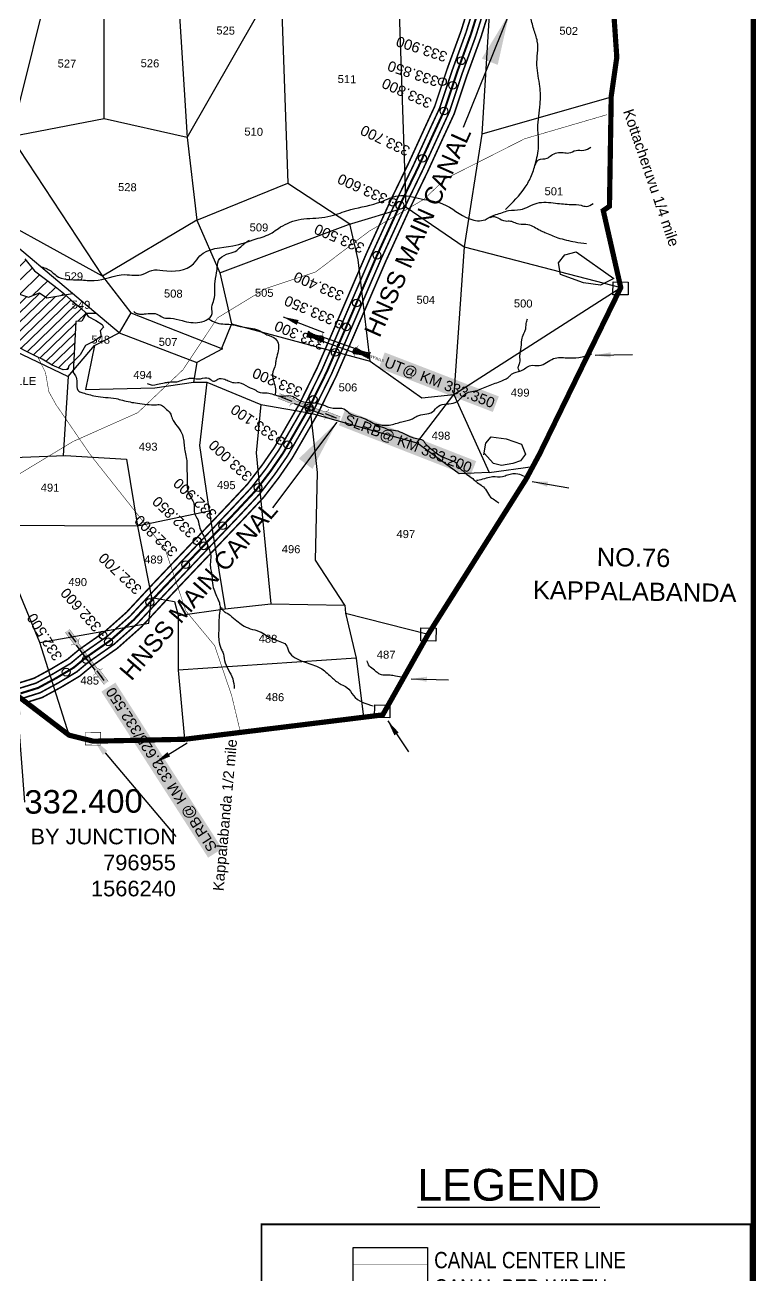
# Model space of a CAD drawing. Header units: feet. Extents: x 793020 to 798207, y 1563925 to 1571484.
# Drawn here: x 796803 to 798207, y 1565204 to 1567607 of the extents above; entities that cross this region are included whole.
import ezdxf
from ezdxf import colors
from ezdxf.entities.mleader import LeaderData, LeaderLine
from ezdxf.enums import TextEntityAlignment as Align
from ezdxf.math import Vec2, Vec3

# ---------------------------------------------------------------- set-up
doc = ezdxf.new("R2010")
doc.units = ezdxf.units.FT
doc.header["$LTSCALE"] = 15
doc.header["$MEASUREMENT"] = 0
doc.header["$PDMODE"] = 32
doc.header["$PDSIZE"] = 15
doc.linetypes.add('ACAD_ISO02W100', pattern=[15, 12, -3])
doc.linetypes.add('HIDDEN2', pattern=[0.1875, 0.125, -0.0625])
for name, color, linetype in [('CANAL1', 7, 'Continuous'), ('CRDS STONES', 7, 'Continuous'), ('CSMark', 72, 'Continuous'), ('HILL', 17, 'Continuous'), ('PLOT', 7, 'Continuous'), ('PLOT NO', 7, 'Continuous'), ('ROADS', 6, 'Continuous'), ('STRUCTURE', 5, 'Continuous'), ('TABLE', 7, 'Continuous'), ('TANKS-STREAM', 4, 'Continuous'), ('TEXT', 1, 'Continuous'), ('text2', 7, 'Continuous'), ('TITLEBLOCK', 7, 'Continuous'), ('VILLAGE STONES', 240, 'Continuous')]:
    doc.layers.add(name, color=color, linetype=linetype)
doc.layers.add('VILLAGE BOUNDRY', color=5, linetype='HIDDEN2', lineweight=100)
doc.styles.add('A', font='arial.ttf')
doc.styles.add('ARIALN', font='ARIALN.TTF')
doc.styles.get("Standard").update_dxf_attribs({"font": 'arial.ttf'})
doc.linetypes.add('DOTS', pattern='A,1e-06,-3,["●",Standard,S=3,R=0,X=-1.25,Y=-1.25],-3', length=6.000001)
doc.dimstyles.get("Standard").update_dxf_attribs({"dimtxt": 0.18, "dimasz": 30, "dimexe": 0.18, "dimexo": 0.0625, "dimgap": 0.09, "dimtad": 0, "dimtih": 1, "dimtoh": 1, "dimdec": 4, "dimzin": 0, "dimdsep": 46, "dimtxsty": 'Standard', "dimcen": 0.09, "dimadec": 0, "dimazin": 0, "dimtfac": 1, "dimtdec": 4, "dimtofl": 0, "dimtmove": 0, "dimatfit": 3, "dimfxl": 1, "dimtolj": 1, "dimtzin": 0, "dimarcsym": 0})

# ---------------------------------------------------------------- blocks, each defined once
blk = doc.blocks.new('SLB')
at = {"layer": 'STRUCTURE'}
h = blk.add_hatch(dxfattribs=at)
h.set_pattern_fill('DOTS', color=6, scale=20, angle=320.3722, style=0)
h.set_pattern_definition([(320.372247934, (-159.4327, -72.9564), (1.2786241598, 0.5641323054), [0, -1.25])])
h.paths.add_polyline_path([(769699.5, 1706871.1), (769699.5, 1706861.1), (769729.1, 1706861.1), (769732.1, 1706863.1), (769792.1, 1706863.1), (769795.1, 1706861.1), (769824.7, 1706861.1), (769824.7, 1706871.1), (769795.1, 1706871.1), (769792.1, 1706869.1), (769732.1, 1706869.1), (769729.1, 1706871.1)])
at = {"layer": 'STRUCTURE', "color": 6, "linetype": 'ACAD_ISO02W100', "ltscale": 0.5, "const_width": 0.5}
for points in [[(769699.5, 1706871.1), (769729.1, 1706871.1)], [(769795.1, 1706871.1), (769824.7, 1706871.1)], [(769699.5, 1706861.1), (769729.1, 1706861.1)], [(769795.1, 1706861.1), (769824.7, 1706861.1)]]:
    blk.add_lwpolyline(points, dxfattribs=at)
at = {"layer": 'STRUCTURE', "color": 6, "const_width": 0.628}
for points in [[(769726.1, 1706877.1), (769726.1, 1706873.1), (769732.1, 1706869.1), (769792.1, 1706869.1), (769798.1, 1706873.1), (769798.1, 1706877.1)], [(769726.1, 1706855.1), (769726.1, 1706859.1), (769732.1, 1706863.1), (769792.1, 1706863.1), (769798.1, 1706859.1), (769798.1, 1706855.1)]]:
    blk.add_lwpolyline(points, dxfattribs=at)
at = {"layer": 'STRUCTURE', "color": 6}
blk.add_lwpolyline([(769732.1, 1706863.1), (769792.1, 1706863.1)], dxfattribs=at)
blk.add_lwpolyline([(769732.1, 1706863.1), (769792.1, 1706863.1)], dxfattribs=at)
at = {"layer": 'STRUCTURE', "color": 0}
blk.add_circle((769762.1, 1706866.1), 1.24, dxfattribs=at)
for points in [[(769703.8, 1706866), (769726.7, 1706866)], [(769818.6, 1706865.8), (769795.7, 1706865.8)]]:
    blk.add_leader(points, dimstyle='Standard', override={"dimasz": 10, "dimgap": 0.09, "dimtad": 0}, dxfattribs=at)
blk = doc.blocks.new('UT')
at = {"layer": 'STRUCTURE'}
h = blk.add_hatch(dxfattribs=at)
h.set_pattern_fill('DASH', color=150, scale=8, angle=-39.6278, style=0)
h.set_pattern_definition([(320.372247933, (-4370.464, -6260.8811), (1.40800153113, 0.132407282), [1, -1])])
h.paths.add_polyline_path([(765163, 1700681.9), (765165.6, 1700680.6), (765167.2, 1700680.3), (765169.1, 1700680), (765172.4, 1700679.6), (765176.4, 1700679.3), (765179.5, 1700679.5), (765183.1, 1700679.9), (765187.7, 1700680.9), (765188.9, 1700681.2), (765193.1, 1700682.2), (765196.1, 1700680.2), (765196.1, 1700672.2), (765193.1, 1700670.2), (765190.5, 1700670.8), (765188.1, 1700671.3), (765185.5, 1700671.8), (765183.6, 1700672.1), (765181, 1700672.5), (765180.3, 1700672.5), (765178.5, 1700672.6), (765176.7, 1700672.6), (765174.6, 1700672.5), (765172.5, 1700672.3), (765170.4, 1700672), (765168.5, 1700671.7), (765166.1, 1700671.2), (765165, 1700670.8), (765163, 1700669.7)])
h.paths.add_polyline_path([(765259.1, 1700682.2), (765256.1, 1700680.2), (765256.1, 1700672.2), (765259.1, 1700670.2), (765261.9, 1700671), (765264.4, 1700671.6), (765266.4, 1700672), (765269.1, 1700672.5), (765272.7, 1700673), (765276.1, 1700673.1), (765278.6, 1700672.9), (765281.2, 1700672.7), (765283.9, 1700672.3), (765286.4, 1700671.9), (765288, 1700671.3), (765289.2, 1700670.6), (765289.1, 1700682.7), (765287.6, 1700681.8), (765285.7, 1700681.2), (765283, 1700680.7), (765281.2, 1700680.4), (765276.7, 1700679.9), (765272.7, 1700679.9), (765268.7, 1700680.3), (765264.8, 1700681), (765261.2, 1700681.7)])
at = {"layer": 'STRUCTURE', "color": 150, "const_width": 0.628}
for points in [[(765190.1, 1700688.2), (765190.1, 1700684.2), (765196.1, 1700680.2), (765256.1, 1700680.2), (765262.1, 1700684.2), (765262.1, 1700688.2)], [(765190.1, 1700664.2), (765190.1, 1700668.2), (765196.1, 1700672.2), (765256.1, 1700672.2), (765262.1, 1700668.2), (765262.1, 1700664.2)]]:
    blk.add_lwpolyline(points, dxfattribs=at)
at = {"layer": 'STRUCTURE', "color": 150}
for points in [[(765196.1, 1700680.2), (765256.1, 1700680.2)], [(765196.1, 1700672.2), (765256.1, 1700672.2)], [(765196.1, 1700672.2), (765256.1, 1700672.2)]]:
    blk.add_lwpolyline(points, dxfattribs=at)
at = {"layer": 'STRUCTURE', "color": 0}
blk.add_circle((765226.1, 1700676.2), 1.89, dxfattribs=at)
at = {"layer": 'STRUCTURE', "color": 150}
for points in [[(765163, 1700681.9), (765164.4, 1700681.1), (765167.9, 1700680.2), (765171.2, 1700679.8), (765176.1, 1700679.4), (765184.7, 1700680.3), (765193.1, 1700682.2)], [(765163, 1700669.7), (765164.3, 1700670.6), (765167.8, 1700671.6), (765171.2, 1700672.1), (765176, 1700672.6), (765184.7, 1700672), (765193.1, 1700670.2)], [(765289.1, 1700682.7), (765287.8, 1700681.9), (765284.3, 1700680.9), (765280.9, 1700680.4), (765276.1, 1700679.8), (765267.4, 1700680.5), (765259.1, 1700682.2)], [(765289.2, 1700670.6), (765287.8, 1700671.4), (765284.2, 1700672.3), (765280.9, 1700672.7), (765276.1, 1700673.1), (765267.4, 1700672.2), (765259.1, 1700670.2)]]:
    blk.add_spline(points, degree=3, dxfattribs=at)
at = {"layer": 'STRUCTURE', "color": 0}
blk.add_text('STREAM', height=5, dxfattribs=at).set_placement((765148.2, 1700675.8), align=Align.MIDDLE_CENTER)
for points in [[(765190.9, 1700676), (765164.2, 1700675.8)], [(765289.3, 1700676.7), (765265.4, 1700676.4)]]:
    blk.add_leader(points, dimstyle='Standard', override={"dimasz": 10, "dimgap": 0.09, "dimtad": 0}, dxfattribs=at)

msp = doc.modelspace()

# ---------------------------------------------------------------- hatches: boundary and pattern name
at = {"layer": 'TANKS-STREAM', "lineweight": -2}
h = msp.add_hatch(dxfattribs=at)
h.set_pattern_fill('ANSI31,_O', color=256, scale=153.813824, angle=-0.9035)
h.set_pattern_definition([(44.0964586, (-45432.974, -26759.16), (-13.37927261, 13.808046), [])])
h.paths.add_polyline_path([(795643, 1568038.9), (795621.6, 1568044.3), (795609.2, 1568043.3), (795592.8, 1568039.6), (795577, 1568044.3), (795555.6, 1568047.5), (795543.2, 1568044.5), (795519.7, 1568048), (795509.2, 1568046), (795492.9, 1568042.9), (795475.2, 1568044.8), (795458.6, 1568044), (795433.3, 1568042.8), (795421.6, 1568038.6), (795407.6, 1568037.8), (795401.9, 1568043.1), (795392.7, 1568051.7), (795382.2, 1568051.8), (795335.9, 1568052.5), (795317.8, 1568036.7), (795288.6, 1568011.1), (795232, 1567995.2), (795179.5, 1568005.1), (795145, 1568015), (795113.7, 1568018.7), (795113.3, 1568015), (795127.5, 1568014.6), (795131.6, 1567972.4), (795138.3, 1567971), (795137.2, 1567860.1), (795086.6, 1567858.1), (795082.7, 1567850.6), (795062.8, 1567835.6), (795017.1, 1567812.6), (794988.8, 1567783.5), (794951.9, 1567752.4), (794918.8, 1567744.2), (794866, 1567742.3), (794859.1, 1567742), (794876.9, 1567722.4), (794895.3, 1567695.5), (794913.3, 1567659.6), (794913.3, 1567634.5), (794908.1, 1567616.7), (794910.2, 1567600.7), (794920.5, 1567587.8), (794918, 1567570.1), (794909, 1567560.7), (794891.3, 1567557.9), (794882.2, 1567556.5), (794868.3, 1567538.7), (794869.6, 1567463.1), (794865.5, 1567445.2), (794827.4, 1567414.9), (794815.4, 1567406.4), (794787.1, 1567386.2), (794765.1, 1567380.2), (794754.1, 1567368.3), (794749.6, 1567346.6), (794753.1, 1567315), (794748.8, 1567274.2), (794756.4, 1567239.5), (794757.1, 1567202.3), (794751, 1567144.2), (794839.8, 1567198.3), (794823.1, 1567280.1), (794864.1, 1567299.5), (794868, 1567314.1), (794930.9, 1567326.2), (794913.3, 1567341.4), (794924.5, 1567359.9), (794902.6, 1567391.3), (794904, 1567416.5), (794914.7, 1567417.5), (794934.4, 1567450.4), (794954, 1567473.1), (794973.9, 1567531), (794980.8, 1567528.6), (794992.5, 1567727), (795018.2, 1567723.7), (795067.5, 1567768.8), (795088.2, 1567756.6), (795050.4, 1567501.1), (794996.4, 1567441.8), (795054.1, 1567422), (795038.3, 1567398.6), (795053.8, 1567390.5), (795052.7, 1567366.2), (795004.8, 1567344.7), (794974.7, 1567319.3), (795022.4, 1567299.5), (795018.9, 1567263.5), (795017.3, 1567219.1), (794983.8, 1567180.7), (794914.2, 1567226.2), (794864.3, 1567181.3), (794844.9, 1567178.1), (794903.7, 1567151), (794915.2, 1567157.1), (794925.8, 1567161.5), (794937.9, 1567163.3), (794952.5, 1567162.5), (794960.1, 1567170.7), (794990.5, 1567174.5), (795048, 1567226.6), (795053.8, 1567241.6), (795061.4, 1567250.4), (795070.6, 1567262.1), (795076.7, 1567270.9), (795089, 1567275.7), (795101.6, 1567280.7), (795115.1, 1567278.5), (795138.5, 1567274.6), (795153.2, 1567252.2), (795168.9, 1567147.3), (795185.2, 1567034.6), (795216.1, 1566988.3), (795233.8, 1566902.9), (795257.2, 1566874.2), (795264.5, 1566830.7), (795261.6, 1566791.2), (795274.7, 1566723.2), (795280.6, 1566683), (795291.9, 1566660.2), (795307.5, 1566636.9), (795318.4, 1566599.3), (795333.2, 1566565.2), (795349.6, 1566520.3), (795357.5, 1566483.6), (795374.4, 1566472.3), (795396.2, 1566472.8), (795425.7, 1566465.1), (795449, 1566455.6), (795505.8, 1566446.4), (795528.1, 1566425.3), (795535.2, 1566407.2), (795692.5, 1566368.4), (795722.8, 1566373), (795730.3, 1566392.1), (795730.5, 1566404.9), (795731, 1566440.9), (795732.2, 1566448), (795744.6, 1566457.3), (795755.7, 1566469.4), (795757.7, 1566476.2), (795761.5, 1566492), (795760.6, 1566503.1), (795759.5, 1566518.1), (795765.4, 1566546.6), (795759.8, 1566576.7), (795742.7, 1566632.3), (795727, 1566659), (795709.7, 1566686.3), (795707.1, 1566701.2), (795693.3, 1566751.7), (795679.5, 1566777.9), (795679.2, 1566807), (795688.9, 1566824.2), (795687, 1566850.6), (795687.5, 1566864.3), (795694.3, 1566880.9), (795700.7, 1566889.5), (795726.9, 1566898.5), (795747.1, 1566887.1), (795788.3, 1566873.9), (795817.3, 1566867.1), (795842, 1566865.9), (795866.7, 1566872.1), (795907.2, 1566889.3), (795934.9, 1566900.9), (795967.6, 1566914.6), (796012.6, 1566946.8), (796036.4, 1566966.6), (796066.7, 1566990.8), (796109.2, 1567024.9), (796116.3, 1567031.5), (796122.2, 1567037.4), (796133.7, 1567047.4), (796144.2, 1567055.7), (796147.1, 1567065.4), (796161.3, 1567071.7), (796182.2, 1567069.2), (796201.8, 1567082.2), (796198.1, 1567091.5), (796201.5, 1567106.2), (796204.7, 1567114.8), (796207.7, 1567126.2), (796211.2, 1567132.8), (796217.7, 1567147.1), (796218.9, 1567166.1), (796220.5, 1567189.5), (796222.1, 1567212.4), (796219.6, 1567227.3), (796224.6, 1567239.2), (796233.9, 1567259.4), (796250.5, 1567264.8), (796263, 1567265.3), (796277.2, 1567257.4), (796294.3, 1567256.9), (796309.3, 1567250.3), (796321.3, 1567234.3), (796343.1, 1567223.8), (796357.9, 1567209.8), (796369.1, 1567190.5), (796387.5, 1567175.9), (796416.8, 1567144.7), (796428.2, 1567139.5), (796465.1, 1567104.8), (796468.8, 1567130.9), (796469.1, 1567209.5), (796573.5, 1567220.4), (796661.4, 1567183), (796663.3, 1567138.1), (796675.5, 1567147.7), (796711.7, 1567137.2), (796748.5, 1567104.5), (796810, 1567084.1), (796830.8, 1567092.4), (796845, 1567082.3), (796880.4, 1567088.3), (796876.9, 1567091.4), (796860.9, 1567104.5), (796821.6, 1567134.3), (796802.7, 1567157.5), (796774.9, 1567181), (796759.7, 1567191.8), (796734.2, 1567166), (796655.5, 1567206.9), (796566.3, 1567299.6), (796597.6, 1567320), (796642.4, 1567332.3), (796639.2, 1567336.8), (796634.9, 1567354.5), (796630.5, 1567389.3), (796627.7, 1567406.4), (796618.8, 1567423.9), (796618.5, 1567450.6), (796620.1, 1567464.8), (796615.3, 1567486.7), (796606.6, 1567498.4), (796590.4, 1567511.7), (796570, 1567528.3), (796557.4, 1567536.6), (796547.7, 1567546.3), (796547, 1567556.7), (796545.5, 1567581.3), (796546.9, 1567596.3), (796550, 1567607.5), (796553.8, 1567632.6), (796561.6, 1567648.4), (796565.1, 1567656.9), (796576.4, 1567665.6), (796585.9, 1567674.5), (796592.8, 1567686.7), (796597.3, 1567693.4), (796609.2, 1567700.4), (796629.5, 1567715.3), (796632.4, 1567724.2), (796630.4, 1567736.5), (796623, 1567743.4), (796597, 1567759.2), (796583.5, 1567763.5), (796573.4, 1567769.4), (796563.7, 1567774.8), (796552.1, 1567784.1), (796537.7, 1567788.9), (796499.9, 1567801.6), (796473.9, 1567808.9), (796469.1, 1567813.2), (796461, 1567821.2), (796447.5, 1567829.6), (796438.2, 1567833.1), (796428.5, 1567841.9), (796411.5, 1567864), (796411.2, 1567876.7), (796417.3, 1567892.6), (796429.9, 1567916.3), (796446.1, 1567935.1), (796475.6, 1567952.9), (796510.8, 1567965), (796541.7, 1567994.5), (796568.6, 1568019.3), (796599.1, 1568038.4), (796630.3, 1568054.4), (796660.7, 1568079.9), (796689.1, 1568098.8), (796729.6, 1568107.8), (796764.7, 1568106.6), (796808.8, 1568073.6), (796835, 1568054.1), (796883.1, 1568028.6), (796896.9, 1568027), (796915.6, 1568035.8), (796931.3, 1568054.1), (796922.7, 1568072.5), (796912.1, 1568087.6), (796883.8, 1568128.8), (796871.1, 1568140.4), (796860.8, 1568160.5), (796841.2, 1568181.4), (796827.3, 1568201.2), (796818.3, 1568214.1), (796808.9, 1568232.5), (796798.5, 1568240.3), (796773.8, 1568269.3), (796761, 1568285.6), (796750.6, 1568294.9), (796730.1, 1568313.3), (796721.4, 1568323.8), (796715.5, 1568330.2), (796709.2, 1568333.3), (796664.7, 1568244.4), (796597.5, 1568244.8), (796566, 1568167), (796460.5, 1568148.5), (796346.5, 1568111.1), (796348.6, 1568172.8), (796385.7, 1568223.2), (796457.2, 1568277.3), (796568.4, 1568280.3), (796595.4, 1568362.7), (796569.4, 1568354.8), (796545.5, 1568354.2), (796535.3, 1568349.2), (796508, 1568348.5), (796476.5, 1568336.2), (796457.3, 1568340.5), (796439.9, 1568335.8), (796405.7, 1568326.6), (796380.4, 1568303.5), (796334, 1568261), (796303, 1568223.9), (796277.3, 1568196.2), (796245.4, 1568192.4), (796212.1, 1568192.7), (796205.6, 1568189.2), (796188, 1568162.6), (796174.2, 1568150.8), (796156.7, 1568145.6), (796128.5, 1568132.1), (796116.4, 1568122), (796088.7, 1568111.1), (796067.3, 1568091), (795986.5, 1568042.4), (795938.6, 1568031.6), (795905.5, 1568034.2), (795850.3, 1568049.9), (795815.1, 1568067), (795790.9, 1568079.5), (795776.6, 1568064.6), (795757.7, 1568061.8), (795734.5, 1568058.3), (795711.7, 1568048.9), (795667.1, 1568049.8)])
h.paths.add_polyline_path([(795304.6, 1567373.3), (795312, 1567257.5), (795259, 1567255.2), (795238.3, 1567371.1)], flags=16)
h = msp.add_hatch(dxfattribs=at)
h.set_pattern_fill('ANSI31', color=256, scale=102.542549, angle=-0.9035)
h.set_pattern_definition([(44.0964586, (-45432.974, -26759.16), (-8.919515075, 9.20536399), [])])
h.paths.add_polyline_path([(796737.6, 1567014.6), (796749, 1567004.5), (796770.9, 1566997.4), (796828, 1566968.6), (796836, 1566964.4), (796855.7, 1566953.2), (796876.4, 1566944.4), (796885.3, 1566944.6), (796887.2, 1566951.8), (796897.1, 1566961.2), (796901, 1567037.3), (796912.2, 1567037.8), (796920.9, 1567052.6), (796919.1, 1567055.3), (796905.7, 1567066.8), (796891.9, 1567077.8), (796880.4, 1567088.3), (796845, 1567082.3), (796830.8, 1567092.4), (796810, 1567084.1), (796748.5, 1567104.5), (796711.7, 1567137.2), (796675.5, 1567147.7), (796679, 1567130.1), (796691.1, 1567119.8), (796687.9, 1567110.9), (796692.8, 1567098.5), (796666.2, 1567049.6), (796669.9, 1567047), (796682.2, 1567044.7), (796693.7, 1567037.8), (796703.7, 1567028.8), (796721, 1567019.3)])

# ---------------------------------------------------------------- linework, layer by layer
at = {"layer": 'CANAL1', "color": 1, "const_width": 3}
for points in [[(796789.1, 1566341.3), (796820.6, 1566351.2), (796852.8, 1566368.7), (796885.2, 1566388), (796907.7, 1566406.7), (796955.8, 1566440.3), (796998.3, 1566478.1), (797048, 1566531.5), (797120.6, 1566608), (797195.8, 1566687.1), (797230.6, 1566724.4), (797258.7, 1566761), (797282.4, 1566795.3), (797330.7, 1566879.4), (797364.6, 1566948.4), (797387.3, 1567000.9), (797459.7, 1567169.2), (797507.1, 1567273.1), (797540.2, 1567341.6), (797570.4, 1567407.7), (797590.3, 1567450.8), (797614.4, 1567523.2), (797641, 1567596), (797668.4, 1567684.2)], [(796800.1, 1566302.8), (796836.3, 1566314.2), (796872.6, 1566334), (796908.3, 1566355.3), (796932, 1566374.9), (796980.6, 1566408.8), (797026.3, 1566449.4), (797077.2, 1566504.1), (797149.6, 1566580.4), (797225, 1566659.7), (797261.2, 1566698.5), (797291.1, 1566737.4), (797316.3, 1566774), (797366.1, 1566860.6), (797400.9, 1566931.6), (797424.1, 1566985), (797496.3, 1567153), (797543.3, 1567256.1), (797576.4, 1567324.6), (797606.7, 1567391), (797627.5, 1567436), (797652.2, 1567510.1), (797678.9, 1567583.2), (797706.8, 1567673.1)]]:
    msp.add_lwpolyline(points, dxfattribs=at)
at = {"layer": 'CANAL1', "color": 5, "const_width": 3}
for points in [[(796791.9, 1566331.7), (796824.6, 1566341.9), (796857.8, 1566360), (796891, 1566379.8), (796913.8, 1566398.8), (796962, 1566432.4), (797005.3, 1566470.9), (797055.3, 1566524.6), (797127.9, 1566601.1), (797203.1, 1566680.2), (797238.3, 1566717.9), (797266.8, 1566755.1), (797290.8, 1566790), (797339.6, 1566874.7), (797373.7, 1566944.2), (797396.5, 1566996.9), (797468.8, 1567165.1), (797516.2, 1567268.8), (797549.3, 1567337.3), (797579.5, 1567403.6), (797599.6, 1567447.1), (797623.9, 1567520), (797650.4, 1567592.8), (797678, 1567681.4)], [(796797.4, 1566312.4), (796832.4, 1566323.4), (796867.7, 1566342.6), (796902.6, 1566363.5), (796925.9, 1566382.9), (796974.4, 1566416.7), (797019.3, 1566456.6), (797069.9, 1566510.9), (797142.4, 1566587.3), (797217.7, 1566666.5), (797253.5, 1566705), (797283, 1566743.3), (797307.8, 1566779.3), (797357.2, 1566865.3), (797391.8, 1566935.8), (797414.9, 1566989), (797487.1, 1567157), (797534.3, 1567260.3), (797567.4, 1567328.8), (797597.7, 1567395.2), (797618.2, 1567439.7), (797642.8, 1567513.4), (797669.4, 1567586.4), (797697.2, 1567675.9)]]:
    msp.add_lwpolyline(points, dxfattribs=at)
at = {"layer": 'CANAL1', "color": 1, "linetype": 'HIDDEN2', "ltscale": 5, "const_width": 4}
msp.add_lwpolyline([(796794.6, 1566322.1), (796828.5, 1566332.7), (796862.7, 1566351.3), (796896.8, 1566371.7), (796902.5, 1566376.4), (796919.8, 1566390.8), (796968.2, 1566424.6), (797012.3, 1566463.7), (797062.6, 1566517.8), (797135.1, 1566594.2), (797210.4, 1566673.4), (797245.9, 1566711.5), (797274.9, 1566749.2), (797299.3, 1566784.6), (797348.4, 1566870), (797349.1, 1566871.5), (797382.8, 1566940), (797405.7, 1566992.9), (797425, 1567037.8), (797478, 1567161.1), (797525.2, 1567264.6), (797558.3, 1567333.1), (797588.6, 1567399.4), (797608.9, 1567443.4), (797633.3, 1567516.7), (797659.9, 1567589.6), (797687.6, 1567678.7)], dxfattribs=at)
at = {"layer": 'CANAL1', "color": 1, "linetype": 'HIDDEN2', "ltscale": 100, "const_width": 0.7, "elevation": -1.4}
msp.add_lwpolyline([(797433.5, 1565223.3), (797576.3, 1565223.3)], dxfattribs=at)
at = {"layer": 'CSMark', "color": 5, "const_width": 3.5, "elevation": -1.4}
msp.add_lwpolyline([(797257.5, 1565301.4), (798196.7, 1565301.4), (798196.7, 1563932.4), (797256.3, 1563932.5)], close=True, dxfattribs=at)
at = {"layer": 'CSMark', "color": 3}
for p in [(797641.2, 1567538.3), (797624.8, 1567491), (797608.1, 1567441.7), (797566.7, 1567350.7), (797523.4, 1567260.5), (797479.5, 1567164.4), (797439.9, 1567072.6), (797420.2, 1567026.7), (797399.2, 1566977.8), (797356.8, 1566887.2), (797349.1, 1566871.5), (797308.1, 1566799.9), (797250.9, 1566717.9), (797183, 1566644.5), (797146.3, 1566605.9), (797111.9, 1566569.7), (797043, 1566497.2), (796963.5, 1566421.3), (796882.3, 1566363)]:
    msp.add_point(p, dxfattribs=at)
at = {"layer": 'HILL', "lineweight": -2, "elevation": -2.1}
for points in [[(797934.2, 1567119.9), (797908.9, 1567106.9), (797876.2, 1567111.1), (797832, 1567127.1), (797827.9, 1567149.8), (797839.9, 1567165.4), (797861.8, 1567170.7), (797934.2, 1567119.9)], [(797684.8, 1566780.7), (797688.6, 1566803.2), (797698.6, 1566815.4), (797727.5, 1566811.5), (797757.1, 1566801.5), (797764.9, 1566781.8), (797754.9, 1566768.9), (797740.6, 1566763.9), (797718.6, 1566760.2), (797703.3, 1566763.9), (797685.3, 1566784.1)]]:
    msp.add_lwpolyline(points, dxfattribs=at)
at = {"layer": 'PLOT', "lineweight": -2}
for points in [[(797708.2, 1567846.1), (797680.7, 1567396.9), (797647, 1567180.7)], [(797535.3, 1567257), (797515.9, 1567819.4)], [(796859.9, 1567730), (796776.2, 1567391.8), (796671.1, 1567463.3)], [(797114.8, 1567390.7), (797293.8, 1567705), (797308.3, 1567303.2)], [(797096.6, 1567676.4), (797114.8, 1567390.7), (796955.6, 1567426.4), (796776.2, 1567391.8)], [(796955.6, 1567426.4), (796955.6, 1567684.5)], [(797929.3, 1567468.1), (797680.7, 1567396.9)], [(796776.2, 1567391.8), (796952.2, 1567124.4), (796670.3, 1567279)], [(797114.8, 1567390.7), (797133, 1567232), (796952.2, 1567124.4)], [(797133, 1567232), (797308.3, 1567303.2), (797427.2, 1567224.6)], [(796648.5, 1567044.8), (796886.2, 1566931.1), (796937, 1566991.1), (796983.9, 1567015), (796670.3, 1567279)], [(797177.3, 1567130.4), (797424.5, 1567223.8), (797535.3, 1567257), (797647, 1567180.7), (797947.6, 1567102.3)], [(797133, 1567232), (797177.3, 1567130.4), (797199.6, 1567032.4), (797180.9, 1566985)], [(796463.2, 1567091.5), (796468.8, 1567130.9), (796469.1, 1567209.5), (796573.5, 1567220.4), (796661.4, 1567183), (796663.3, 1567138.1), (796675.5, 1567147.7), (796711.7, 1567137.2), (796748.5, 1567104.5), (796810, 1567084.1), (796830.8, 1567092.4), (796845, 1567082.3), (796894.2, 1567090.6)], [(797466.2, 1566960.8), (797443.3, 1567155.7), (797427.2, 1567224.6)], [(797647, 1567180.7), (797626.8, 1566896.8)], [(796952.2, 1567124.4), (797006.7, 1567053.7), (796983.9, 1567015)], [(796983.9, 1567015), (797133.5, 1566958.3), (797127, 1566920.1), (797152.5, 1566920.4), (797256.5, 1566877.2), (797352.1, 1566860.7), (797556, 1566803.7), (797626.8, 1566896.8), (797947.6, 1567102.3)], [(796939.4, 1567052.5), (796920.9, 1567052.6), (796912.2, 1567037.8), (796901, 1567037.3), (796896, 1566938.7)], [(797006.7, 1567053.7), (797182.8, 1566984.2), (797133.5, 1566958.3)], [(797199.6, 1567032.4), (797466.2, 1566960.8), (797565.7, 1566890.4), (797626.8, 1566896.8), (797695.1, 1566746.5), (797778.6, 1566758.1)], [(796937, 1566991.1), (796919.2, 1566906.2), (797052.3, 1566909.4), (797127, 1566920.1)], [(796886.2, 1566931.1), (796876.7, 1566779.7)], [(797152.5, 1566920.4), (797138.1, 1566798.6), (797157.1, 1566672.4), (797187.4, 1566484.7)], [(797256.5, 1566877.2), (797247.2, 1566784.5), (797275.3, 1566494.5)], [(796664.7, 1566770.9), (796880.1, 1566779.5), (796998, 1566772.1), (797019.2, 1566643.5), (797046.1, 1566506.5), (797090.6, 1566498.6), (797097.5, 1566472), (797187.4, 1566484.7), (797275.3, 1566494.5), (797417.4, 1566492), (797361.1, 1566578), (797364.8, 1566746.6), (797352.1, 1566860.7)], [(797695.1, 1566746.5), (797636.9, 1566743.9), (797556, 1566803.7)], [(797157.1, 1566672.4), (797019.2, 1566643.5), (796738.1, 1566644.8), (796691.4, 1566648.8), (796664.7, 1566770.9)], [(796887.9, 1566241.8), (796831.5, 1566420), (796738.1, 1566644.8)], [(796831.5, 1566420), (797041.4, 1566457.3), (797046.1, 1566506.5)], [(797417.4, 1566492), (797419.1, 1566476.1), (797439.6, 1566390), (797453.6, 1566276.3)], [(797097.5, 1566472), (797097.3, 1566366.5), (797109.8, 1566233.9)], [(797419.1, 1566476.1), (797577.8, 1566436)], [(797439.6, 1566390), (797097.3, 1566366.5)]]:
    msp.add_lwpolyline(points, dxfattribs=at)
at = {"layer": 'PLOT', "lineweight": -2, "elevation": -2.1}
msp.add_lwpolyline([(797156.1, 1567041.8), (797155.4, 1567042.2)], dxfattribs=at)
at = {"layer": 'PLOT NO', "elevation": -1.4}
msp.add_lwpolyline([(797433.5, 1565256.8), (797576.3, 1565256.8), (797576.3, 1565189.8), (797433.5, 1565189.8)], close=True, dxfattribs=at)
at = {"layer": 'ROADS', "linetype": 'DOTS', "lineweight": -2, "ltscale": 0.15, "const_width": 1, "elevation": -2.1}
msp.add_lwpolyline([(796792.2, 1566743.9), (796895.2, 1566806.2), (797019.8, 1566861.7), (797106.7, 1566944.3), (797172.9, 1567044), (797265.9, 1567100.6), (797361.3, 1567132.1), (797464.2, 1567210.6), (797531.6, 1567249.8), (797569.3, 1567271.8), (797610.7, 1567311.2), (797763.2, 1567388.4), (797901.9, 1567429), (797921.1, 1567434.6)], dxfattribs=at)
at = {"layer": 'ROADS', "linetype": 'DOTS', "lineweight": -2, "ltscale": 0.15, "const_width": 1}
msp.add_lwpolyline([(797217.1, 1566247.1), (797200.2, 1566317.9), (797167.5, 1566413.9), (797112, 1566481), (797087.5, 1566554.5), (797072.7, 1566598.9), (797008.1, 1566680.5), (796929.3, 1566780.1), (796862.8, 1566877.2), (796849, 1566902.1), (796842.6, 1566938.9), (796828, 1566968.6)], dxfattribs=at)
at = {"layer": 'TANKS-STREAM', "lineweight": -2, "elevation": -2.1}
msp.add_lwpolyline([(796802.7, 1567157.5), (796821.6, 1567134.3), (796860.9, 1567104.5), (796876.9, 1567091.4), (796891.9, 1567077.8), (796905.7, 1567066.8), (796919.1, 1567055.3), (796924.7, 1567046.8), (796939.1, 1567038.9), (796951.6, 1567031.2), (796954.3, 1567026), (796947.9, 1567019.3), (796949.2, 1567011.8), (796948.6, 1567008.5), (796936.3, 1566999.2), (796919.3, 1566990.7), (796908.9, 1566973), (796898.8, 1566962.8), (796887.2, 1566951.8), (796885.3, 1566944.6), (796876.4, 1566944.4), (796855.7, 1566953.2), (796836, 1566964.4), (796828, 1566968.6), (796770.9, 1566997.4)], dxfattribs=at)
at = {"layer": 'TANKS-STREAM', "lineweight": -2}
for points in [[(797725.9, 1567252.4, -2.1), (797764.2, 1567295.2, -2.1), (797776, 1567317.4, -2.1), (797784.6, 1567343.9, -2.1), (797789.9, 1567377.7, -2.1), (797788.5, 1567408.3, -2.1), (797792.6, 1567455.2, -2.1), (797792.2, 1567489.1, -2.1), (797786.6, 1567529.7, -2.1), (797787.3, 1567575.7, -2.1), (797780.5, 1567598.7, -2.1), (797773.8, 1567625, -2.1), (797767.6, 1567655.7, -2.1), (797766.9, 1567672.8, -2.1), (797765, 1567705.3, -2.1), (797768, 1567711.7, -2.1), (797766.9, 1567736, -2.1), (797774.1, 1567765, -2.1), (797780.1, 1567786.3, -2.1), (797779.1, 1567813.1, -2.1), (797785.7, 1567835.8, -2.1), (797795.2, 1567860.8, -2.1), (797799.2, 1567901.3, -2.1), (797791.7, 1567941.5, -2.1), (797792, 1567962, -2.1), (797793, 1567994.9, -2.1), (797795.9, 1568023.7, -2.1), (797796.8, 1568051.8, -2.1), (797809.5, 1568073.1, -2.1), (797820.2, 1568083.9, -2.1), (797831.5, 1568102.8, -2.1), (797845.5, 1568111.2, -2.1), (797856.1, 1568117.7, -2.1), (797878.7, 1568127.3, -2.1), (797887.8, 1568131, -2.1)], [(797783.2, 1567337.7, -2.1), (797789.7, 1567347.7, -2.1), (797806.2, 1567350.8, -2.1), (797814.3, 1567356.6, -2.1), (797837.1, 1567361.7, -2.1), (797848.1, 1567361.1, -2.1), (797861.7, 1567365.9, -2.1), (797876.4, 1567366.1, -2.1), (797890.4, 1567372.2, -2.1)], [(796835, 1567142.1, -2.1), (796854.9, 1567132.7, -2.1), (796862.9, 1567125.4, -2.1), (796908.6, 1567117.1, -2.1), (796936.3, 1567115.7, -2.1), (796995.2, 1567127.1, -2.1), (797030.5, 1567128, -2.1), (797046.6, 1567135.4, -2.1), (797067.9, 1567135, -2.1), (797126.6, 1567148, -2.1), (797139.3, 1567163.3, -2.1), (797202.5, 1567182.6, -2.1), (797247.1, 1567195.7, -2.1), (797277.8, 1567207.6, -2.1), (797289.9, 1567216, -2.1), (797307.7, 1567225.7, -2.1), (797327.9, 1567232.6, -2.1), (797373.1, 1567236.8, -2.1), (797396.1, 1567241.7, -2.1), (797429.2, 1567252.1, -2.1), (797487.6, 1567267.4, -2.1), (797519.8, 1567278.8, -2.1), (797564.1, 1567272.9, -2.1), (797605.5, 1567263.2, -2.1), (797657.8, 1567234.2, -2.1), (797686.9, 1567232.8, -2.1), (797695.5, 1567237.4, -2.1), (797720.5, 1567246.6, -2.1), (797732, 1567250.2, -2.1), (797755, 1567252.2, -2.1), (797787.1, 1567264.6, -2.1), (797822, 1567264.5, -2.1), (797852.5, 1567262.1, -2.1), (797871.6, 1567260.4, -2.1), (797881.6, 1567258.3, -2.1), (797894.5, 1567263.8, -2.1)], [(797696.5, 1567236.4, -2.1), (797698.4, 1567237.8, -2.1), (797726, 1567230.3, -2.1), (797736, 1567230.1, -2.1), (797741.7, 1567228.1, -2.1), (797751.7, 1567224.6, -2.1), (797769.3, 1567223.4, -2.1), (797792.5, 1567212.5, -2.1), (797802, 1567208.1, -2.1), (797826.7, 1567198.2, -2.1), (797859.9, 1567190, -2.1), (797881.9, 1567186.8, -2.1)], [(797012.3, 1567056, -2.1), (797018.4, 1567052.4, -2.1), (797024.9, 1567051.2, -2.1), (797032.9, 1567051.6, -2.1), (797059.3, 1567050.1, -2.1), (797070.2, 1567044, -2.1), (797082.6, 1567043.3, -2.1), (797104.8, 1567038.9, -2.1), (797122, 1567035.2, -2.1), (797154.9, 1567041.9, -2.1), (797161.5, 1567048.8, -2.1), (797162.3, 1567064.9, -2.1), (797166.2, 1567078.9, -2.1), (797168.2, 1567114, -2.1), (797172.1, 1567136.7, -2.1), (797174.9, 1567154.1, -2.1), (797190.3, 1567166.2, -2.1), (797207.1, 1567171.9, -2.1), (797217.5, 1567180.8, -2.1), (797234.3, 1567193.7, -2.1)], [(797156.1, 1567041.8, -2.1), (797171.6, 1567034.3, -2.1), (797187.1, 1567032.2, -2.1), (797202.6, 1567030.8, -2.1), (797220.8, 1567026.7, -2.1), (797251.5, 1567020.2, -2.1), (797268, 1567011.6, -2.1), (797284.6, 1567003.7, -2.1), (797290.1, 1566992.3, -2.1), (797285.1, 1566961.6, -2.1), (797284.2, 1566954.8, -2.1), (797278.6, 1566935.5, -2.1), (797284.3, 1566907.5, -2.1), (797283.3, 1566895, -2.1)], [(797753.3, 1566940, -2.1), (797751, 1566950.9, -2.1), (797753.7, 1566957.9, -2.1), (797753.9, 1566971.2, -2.1), (797755.8, 1566983.2, -2.1), (797757.5, 1567001.6, -2.1), (797761.4, 1567013.7, -2.1), (797764.1, 1567019.5, -2.1), (797766.1, 1567033.3, -2.1), (797768.3, 1567042.2, -2.1)], [(797475.6, 1566840, -2.1), (797502.9, 1566838, -2.1), (797526.9, 1566844.2, -2.1), (797547.5, 1566850, -2.1), (797556, 1566855.2, -2.1), (797585.9, 1566863.4, -2.1), (797597.5, 1566874.4, -2.1), (797629.6, 1566881.3, -2.1), (797645.7, 1566894.7, -2.1), (797655.1, 1566901.1, -2.1), (797668.2, 1566903.7, -2.1), (797693.3, 1566913.6, -2.1), (797718.9, 1566922.8, -2.1), (797734.6, 1566932.5, -2.1), (797738.7, 1566936.4, -2.1), (797755.8, 1566942.1, -2.1), (797774.6, 1566952.6, -2.1), (797791.1, 1566952.4, -2.1), (797818.5, 1566965.7, -2.1), (797843.9, 1566967.2, -2.1), (797867.2, 1566968, -2.1), (797891.9, 1566974.8, -2.1)], [(796896, 1566938.7, -2.1), (796901.3, 1566930.3, -2.1), (796906.8, 1566902.9, -2.1), (796914.3, 1566899.8, -2.1), (796926.1, 1566896.7, -2.1), (796939, 1566893.5, -2.1), (796957.9, 1566891.2, -2.1), (796978.1, 1566889, -2.1), (796990.6, 1566885.6, -2.1), (797019.4, 1566879.9, -2.1), (797055.6, 1566877.1, -2.1), (797065.5, 1566876.2, -2.1), (797072.6, 1566870.3, -2.1), (797082, 1566861, -2.1), (797086.1, 1566850.6, -2.1), (797104.6, 1566821.7, -2.1), (797109.1, 1566797.6, -2.1), (797110.6, 1566786, -2.1), (797113.6, 1566772.3, -2.1), (797113.8, 1566761.3, -2.1), (797114.8, 1566738.4, -2.1), (797117.6, 1566706.4, -2.1), (797127.4, 1566687.1, -2.1), (797129.3, 1566666.9, -2.1), (797135, 1566656.1, -2.1), (797139.3, 1566639.1, -2.1), (797143.1, 1566631.2, -2.1), (797156, 1566601.9, -2.1), (797160, 1566586.8, -2.1), (797159.1, 1566570.3, -2.1), (797160.2, 1566559.8, -2.1), (797162.3, 1566547.8, -2.1), (797164, 1566529.5, -2.1), (797174.3, 1566502.1, -2.1), (797177.1, 1566493.9, -2.1), (797177.9, 1566484.6, -2.1), (797176, 1566468, -2.1), (797175.4, 1566446.2, -2.1), (797175.1, 1566430.3, -2.1), (797176.9, 1566416.9, -2.1), (797179.3, 1566408.8, -2.1), (797183.1, 1566401.5, -2.1), (797186.4, 1566385.2, -2.1), (797202.2, 1566349.9, -2.1), (797205.2, 1566331.6, -2.1)], [(797038.1, 1566917.8, -2.1), (797052.5, 1566915.1, -2.1), (797057.6, 1566916.6, -2.1), (797071.2, 1566919, -2.1), (797080.1, 1566920.7, -2.1), (797094.6, 1566921.1, -2.1), (797106.4, 1566924.9, -2.1), (797117.1, 1566927.6, -2.1), (797124.4, 1566928.2, -2.1), (797129.7, 1566927.4, -2.1), (797140.2, 1566927, -2.1), (797156.5, 1566927.8, -2.1), (797165, 1566922.4, -2.1), (797169.7, 1566923.6, -2.1), (797173.5, 1566926.2, -2.1), (797187.2, 1566925.9, -2.1), (797195.2, 1566922.1, -2.1), (797208.3, 1566919.4, -2.1), (797213.9, 1566919.6, -2.1), (797232.1, 1566911.2, -2.1), (797246.4, 1566904.9, -2.1), (797250.9, 1566902, -2.1), (797268.3, 1566899.7, -2.1), (797274.2, 1566898.6, -2.1), (797286.9, 1566894.9, -2.1), (797294.1, 1566893.4, -2.1), (797314, 1566894.4, -2.1), (797333.6, 1566883.7, -2.1), (797353, 1566881.2, -2.1), (797374, 1566877.2, -2.1), (797395.2, 1566870.6, -2.1), (797415.6, 1566868.9, -2.1), (797428, 1566859.8, -2.1), (797432.6, 1566857.4, -2.1), (797453.1, 1566851.3, -2.1), (797478, 1566838.6, -2.1), (797493.5, 1566832.4, -2.1), (797499.1, 1566830, -2.1), (797515.2, 1566827.7, -2.1), (797546.5, 1566814.4, -2.1), (797559.4, 1566811.6, -2.1), (797569.2, 1566807.2, -2.1), (797572.5, 1566801.9, -2.1), (797577.7, 1566796.8, -2.1), (797595.3, 1566782.8, -2.1), (797619, 1566771.3, -2.1), (797626.2, 1566768.5, -2.1), (797630.7, 1566765.7, -2.1), (797636.6, 1566756.8, -2.1), (797644.6, 1566749.8, -2.1), (797652.1, 1566743.2, -2.1), (797663.2, 1566735, -2.1), (797669.7, 1566729.4, -2.1), (797687.8, 1566714.7, -2.1), (797695.6, 1566701.8, -2.1), (797705.1, 1566694.1, -2.1), (797713.5, 1566688.4, -2.1)], [(797670.6, 1566731.9, -2.1), (797675.7, 1566732.8, -2.1), (797689.7, 1566736.5, -2.1), (797701.3, 1566738.8, -2.1), (797720.3, 1566738.9, -2.1), (797730.2, 1566742.3, -2.1), (797750.2, 1566744.5, -2.1), (797761.9, 1566739.8, -2.1)], [(797180.2, 1566487.4, -2.1), (797186.2, 1566479.2, -2.1), (797193.1, 1566475.4, -2.1), (797200.8, 1566469.1, -2.1), (797213, 1566459.5, -2.1), (797223.9, 1566451.6, -2.1), (797256.9, 1566439.6, -2.1), (797282.2, 1566425.4, -2.1), (797306.2, 1566413.2, -2.1), (797308.5, 1566405.8, -2.1), (797334, 1566384.9, -2.1), (797362.9, 1566374.2, -2.1), (797373.1, 1566369.1, -2.1), (797393.7, 1566351.6, -2.1), (797410.7, 1566339.5, -2.1), (797421.7, 1566333.6, -2.1), (797434.1, 1566317.8, -2.1), (797472.3, 1566298, -2.1)], [(797530.6, 1566352.3), (797515.1, 1566355.3, -2.1), (797504.8, 1566357, -2.1), (797499.5, 1566357.4, -2.1), (797487.7, 1566357.6, -2.1), (797481.6, 1566360.7, -2.1), (797474.5, 1566366.6, -2.1), (797464.7, 1566374.7, -2.1), (797460.6, 1566384.7, -2.1)]]:
    msp.add_spline(points, degree=3, dxfattribs=at)
at = {"layer": 'text2', "color": 5, "lineweight": -2, "const_width": 10, "elevation": -2.1}
msp.add_lwpolyline([(798202.3, 1571072.7), (793024.7, 1571072.7), (793024.7, 1563929.6), (798202.3, 1563929.6)], close=True, dxfattribs=at)
at = {"layer": 'text2', "color": 3}
for p in [(797605, 1567498), (797510, 1567266), (797407, 1567032), (797294, 1566808), (797134, 1566615), (796953, 1566434)]:
    msp.add_point(p, dxfattribs=at)
at = {"layer": 'text2', "color": 2}
for p in [(797605, 1567498), (797510, 1567266), (797407, 1567032), (797350, 1566867), (797294, 1566808), (797134, 1566615), (796953, 1566434), (796921, 1566387)]:
    msp.add_point(p, dxfattribs=at)
at = {"layer": 'VILLAGE BOUNDRY', "lineweight": -2, "ltscale": 10, "const_width": 10}
msp.add_lwpolyline([(796755, 1566343.4), (796887.9, 1566241.8), (796934.4, 1566230.2), (797109.8, 1566233.9), (797490.3, 1566280.8), (797577.8, 1566436), (797765.7, 1566734), (797791.5, 1566782.1), (797947.6, 1567102.3), (797914, 1567250.3), (797925.9, 1567258.6), (797929.3, 1567470.3), (797940, 1567544.9), (797924.1, 1567779.4)], dxfattribs=at)
at = {"layer": 'VILLAGE STONES', "lineweight": -2, "elevation": -2.1}
for points in [[(797961.7, 1567088), (797932.5, 1567088.4), (797932.9, 1567113.1), (797962.1, 1567112.7)], [(797592.5, 1566422.7), (797563.3, 1566423.2), (797563.7, 1566447.9), (797592.9, 1566447.4)], [(797504, 1566275), (797474.8, 1566275.5), (797475.2, 1566300.1), (797504.3, 1566299.7)]]:
    msp.add_lwpolyline(points, close=True, dxfattribs=at)
at = {"layer": 'VILLAGE STONES', "lineweight": -2, "const_width": 1, "elevation": -2.1}
msp.add_lwpolyline([(796948.3, 1566222.5), (796919.1, 1566222.9), (796919.5, 1566247.6), (796948.7, 1566247.1)], close=True, dxfattribs=at)

# ---------------------------------------------------------------- block references
at = {"layer": 'STRUCTURE', "color": 0}
for name, p, rotation in [('UT', (2091864.6, 2909469.4), 160.2687841366431), ('SLB', (-532486.9, 248743.5), 339.0210807530304), ('SLB', (-1030692.5, 1159266.8), 306.8327622702478)]:
    msp.add_blockref(name, p, dxfattribs=dict(at, rotation=rotation))

# ---------------------------------------------------------------- texts
at = {"layer": 'CSMark', "color": 1}
for s, rotation, p in [('333.900', 161.582, (797613, 1567544.7)), ('333.850', 161.582, (797596.6, 1567497.5)), ('333.800', 155.4646, (797582.5, 1567454.8)), ('333.700', 154.2365, (797540.5, 1567362.7)), ('333.600', 155.4516, (797497.3, 1567271)), ('333.500', 156.7459, (797453.3, 1567176.4)), ('333.400', 156.7459, (797413.7, 1567084.6)), ('333.350', 156.7459, (797395.8, 1567038.7)), ('333.300', 156.5588, (797376.7, 1566990)), ('333.200', 156.5588, (797334.4, 1566899.4)), ('333.100', 145.4647, (797284.8, 1566813.8)), ('333.000', 137.0174, (797234.6, 1566735.1)), ('332.900', 137.0174, (797166.7, 1566661.7)), ('332.850', 136.4555, (797125.8, 1566626.2)), ('332.800', 136.4555, (797091.4, 1566589.9)), ('332.700', 136.4555, (797022.5, 1566517.4)), ('332.600', 131.6321, (796944.2, 1566444.9)), ('332.500', 121.9754, (796867.5, 1566387.7))]:
    msp.add_text(s, height=20, rotation=rotation, dxfattribs=at).set_placement(p, align=Align.MIDDLE_LEFT)
at = {"layer": 'PLOT NO', "lineweight": -2}
for s, p in [('525', (797188.7, 1567596.4, -2.1)), ('502', (797847.6, 1567595.8, -2.1)), ('527', (796883.8, 1567532.9, -2.1)), ('526', (797043.3, 1567533.4, -2.1)), ('511', (797421.7, 1567503, -2.1)), ('510', (797242.5, 1567401.9, -2.1)), ('528', (796999.9, 1567295.3, -2.1)), ('501', (797819.1, 1567287.3, -2.1)), ('509', (797252.6, 1567217.9, -2.1)), ('529', (796896.9, 1567123.9, -2.1)), ('508', (797088.1, 1567090.7, -2.1)), ('505', (797262.7, 1567092.3, -2.1)), ('504', (797573.1, 1567078.7, -2.1)), ('549', (796910.9, 1567069.3, -2.1)), ('500', (797760.2, 1567071.7, -2.1)), ('548', (796948.7, 1567002.2, -2.1)), ('507', (797078, 1566997.8, -2.1)), ('494', (797029.2, 1566934.3, -2.1)), ('506', (797423.6, 1566910.4, -2.1)), ('499', (797754.4, 1566900.4, -2.1)), ('498', (797602.3, 1566817.7, -2.1)), ('493', (797039.9, 1566796.5, -2.1)), ('491', (796851.3, 1566717.7, -2.1)), ('495', (797189.9, 1566722.6, -2.1)), ('497', (797534.7, 1566628.4, -2.1)), ('496', (797314.3, 1566599.4, -2.1)), ('489', (797050, 1566579.5, -2.1)), ('490', (796904.4, 1566536.2, -2.1)), ('488', (797270, 1566427.2, -2.1)), ('487', (797496.9, 1566396.6, -2.1)), ('485', (796927.6, 1566347, -2.1)), ('486', (797283.2, 1566315, -2.1))]:
    msp.add_text(s, height=15.38, rotation=359.0965, dxfattribs=at).set_placement(p, align=Align.MIDDLE_CENTER)
for s, height, rotation, p in [('Kottacheruvu 1/4 mile', 20.509, 288.8892, (797951.8, 1567441.2, -2.1)), ('GUNTIPALLE', 15.38, 359.0965, (796691, 1566917, -2.1)), ('Kappalabanda 1/2 mile', 20.509, 84.8578, (797184.4, 1565941.4, -2.1))]:
    msp.add_text(s, height=height, rotation=rotation, dxfattribs=at).set_placement(p)
at = {"layer": 'STRUCTURE', "color": 5, "char_height": 20, "attachment_point": 1, "bg_fill": 1, "box_fill_scale": 1.3, "bg_fill_color": 7, "bg_fill_true_color": 16777215, "bg_fill_transparency": 4390977}
for s, insert, width, rotation in [('\\pi1.1982;UT@ KM 333.350', (797497.7, 1566969.8), 222.901, 338.9078), ('\\pi0.72756;SLRB@ KM 333.200', (797421.3, 1566859.4), 258.645, 338.6316), ('\\pi0.72756;SLRB@ KM 332.625/332.550', (797156.8, 1566014.6), 367.403, 122.7146)]:
    msp.add_mtext(s, dxfattribs=dict(at, insert=insert, width=width, rotation=rotation))
at = {"layer": 'TABLE', "extrusion": (0.000201441, 0.004807, 0.999988), "style": 'A'}
msp.add_text('%%ULEGEND', height=61.01, rotation=359.9999, dxfattribs=at).set_placement((797732.1, 1565358.6, 7683.8), align=Align.MIDDLE)
at = {"layer": 'TEXT', "lineweight": -2}
for s, p in [('NO.76', (797901.3, 1566567.1, -2.1)), ('KAPPALABANDA', (797778.6, 1566503.7, -2.1))]:
    msp.add_text(s, height=35, rotation=359.0965, dxfattribs=at).set_placement(p)
at = {"layer": 'TITLEBLOCK', "extrusion": (0.000201441, 0.004807, 0.999988), "insert": (797589.2, 1565248.4, -1.4), "char_height": 31.454, "width": 659.457, "attachment_point": 1, "text_direction": (1, -1e-06, -0.000201), "style": 'ARIALN'}
msp.add_mtext('CANAL CENTER LINE \\PCANAL BED WIDTH {\\H1.5288x; }\\PCANAL TOP WIDTH {\\H1.3525x; }\\PCART TRACK/ ROAD{\\H1.4113x; }\\PSTREAM {\\H1.3917x; }\\PVILLAGE BOUNDARY{\\H1.3982x; }\\PTANKS/ KUNTAS{\\H1.3961x; }\\PSURVEY NUMBER& BOUNDARYS{\\H1.3968x; }\\PVILLAGE{\\H1.3966x; }\\PVILLAGE BOUNDARY STONES{\\H1.3966x; }', dxfattribs=at)
at = {"layer": 'VILLAGE STONES'}
for rotation, p in [(65.9647, (797484.3, 1567004.2)), (49.2411, (797007.5, 1566344.5))]:
    msp.add_text('HNSS MAIN CANAL', height=33.904, rotation=rotation, dxfattribs=at).set_placement(p)

# ---------------------------------------------------------------- leaders
at = {"layer": 'CRDS STONES', "color": 1}
ml = msp.add_multileader_mtext('Standard', dxfattribs=at)
ml.set_content('BY JUNCTION\\P796955\\P1566240', color=1)
ml.set_leader_properties()
ml.build(insert=Vec2(0, 0))
ml.multileader.update_dxf_attribs({"dogleg_length": 0.36, "arrow_head_size": 35})
ctx = ml.context
ctx.base_point, ctx.char_height, ctx.arrow_head_size, ctx.landing_gap_size, ctx.plane_origin = Vec3(796820.1, 1566046.8), 30, 35, 0.09, Vec3(796126.4, 1565849)
ctx.text_align_type = 2
notes = []
notes.append((ctx, [(1, (1, 1, 0), (797093.2, 1566046.8), (-1, 0), 1.396927018504357e-11, [(0, [(796934.5, 1566234.5)], 0, [])])]))
ctx.mtext.insert, ctx.mtext.alignment, ctx.mtext.flow_direction = Vec3(797093.1, 1566062), 3, 5
at = {"layer": 'PLOT NO', "color": 5, "lineweight": -2}
for points in [[(797299.1, 1567045.9, -2.1), (797377.2, 1567015.8, -2.1)], [(797898.2, 1566972.1, -2.1), (797970, 1566973.9, -2.1)], [(797777.4, 1566729.5, -2.1), (797848, 1566717, -2.1)], [(797545.1, 1566350.2, -2.1), (797616.8, 1566348, -2.1)], [(797500.1, 1566269.2, -2.1), (797540.1, 1566209.6, -2.1)], [(797053.9, 1566189.3, -2.1), (797115, 1566227, -2.1)]]:
    msp.add_leader(points, dimstyle='Standard', override={"dimgap": 0.09, "dimtad": 0}, dxfattribs=at)
at = {"layer": 'VILLAGE STONES'}
for points in [[(797733.4, 1567629.2), (797645.1, 1567410.1)], [(797402.5, 1566843.5), (797278.9, 1566679.1)]]:
    msp.add_leader(points, dimstyle='Standard', override={"dimasz": 100, "dimgap": 0.09, "dimtad": 0, "dimtfill": 2, "dimtfillclr": 5}, dxfattribs=at)
at = {"layer": 'VILLAGE STONES', "color": 1}
ml = msp.add_multileader_mtext('Standard', dxfattribs=at)
ml.set_content('332.400', color=1)
ml.set_leader_properties()
ml.build(insert=Vec2(0, 0))
ml.multileader.update_dxf_attribs({"dogleg_length": 0.36, "arrow_head_size": 40})
ctx = ml.context
ctx.base_point, ctx.char_height, ctx.arrow_head_size, ctx.landing_gap_size, ctx.plane_origin, ctx.plane_x_axis, ctx.plane_y_axis = Vec3(796802.1, 1566112.9), 45, 40, 0.0911, Vec3(798067.5, 1565578.1), Vec3(0.999954, 0.009564), Vec3(-0.009564, 0.999954)
notes.append((ctx, [(0, (1, 1, 0), (796802.1, 1566112.9), (0.999954, 0.009564), 7.830585350072124e-12, [(0, [(796786.2, 1566320.8)], 0, [])])]))
ctx.mtext.insert, ctx.mtext.text_direction, ctx.mtext.rotation, ctx.mtext.flow_direction = Vec3(796801.9, 1566135.8), Vec3(0.999954, 0.009564), 0.009564, 5
for ctx, leaders in notes:
    for number, flags, end, landing, length, lines in leaders:
        leader = LeaderData()
        leader.index, (leader.has_last_leader_line, leader.has_dogleg_vector, leader.attachment_direction) = number, flags
        leader.last_leader_point, leader.dogleg_vector, leader.dogleg_length = Vec3(end), Vec3(landing), length
        for number, points, colour, breaks in lines:
            line = LeaderLine()
            line.index, line.vertices, line.color, line.breaks = number, Vec3.list(points), colors.encode_raw_color(colour), breaks
            leader.lines.append(line)
        ctx.leaders.append(leader)

doc.saveas('drawing.dxf')
